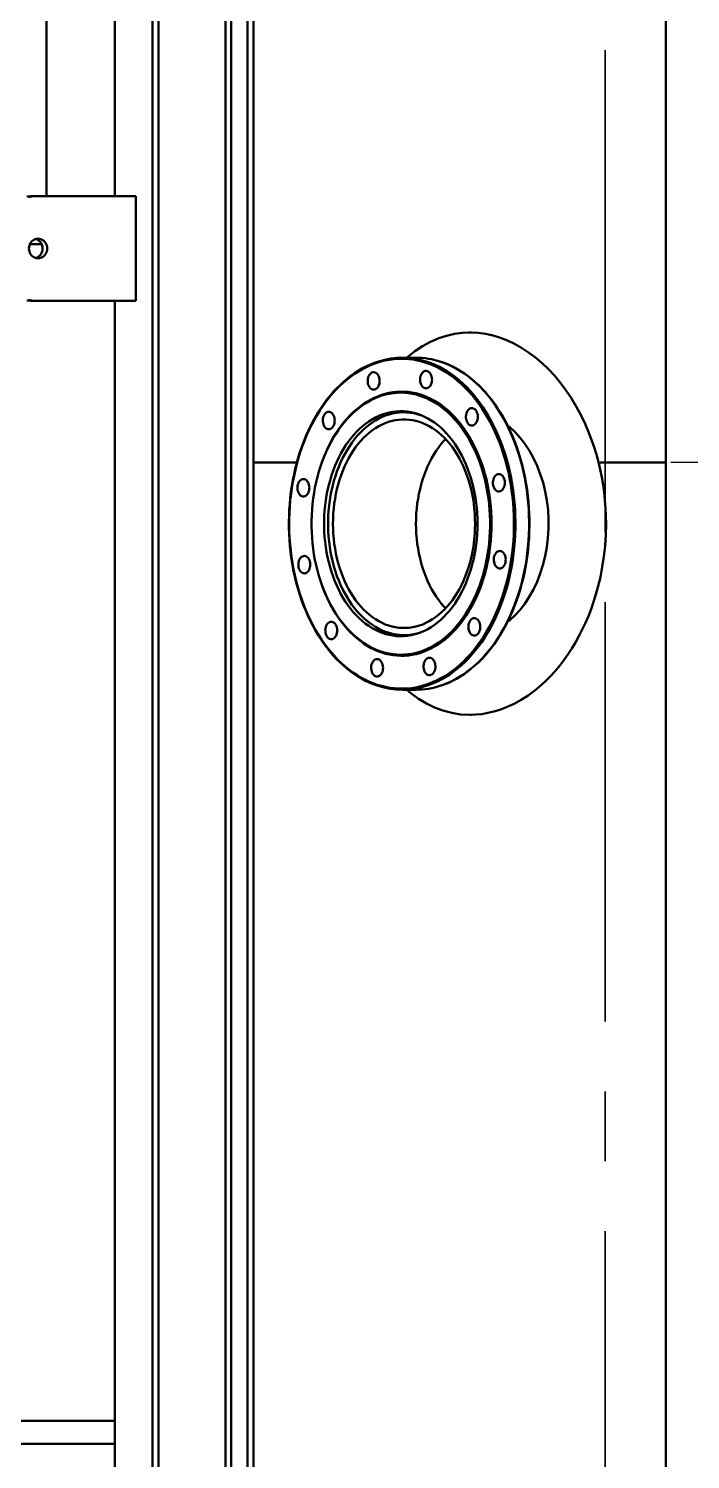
# Model space of a CAD drawing. Header units: inches. Extents: x 0 to 1408, y 0 to 1088.
# Drawn here: x 835.5 to 873.4, y 248.4 to 330.3 of the extents above; entities that cross this region are included whole.
import ezdxf

# ---------------------------------------------------------------- set-up
doc = ezdxf.new("R2010")
doc.units = ezdxf.units.IN
doc.header["$LTSCALE"] = 32
doc.header["$MEASUREMENT"] = 0
doc.linetypes.add('CENTER2', pattern=[1.125, 0.75, -0.125, 0.125, -0.125])
doc.linetypes.add('HIDDEN', pattern=[0.375, 0.25, -0.125])
for name, color, linetype, lineweight in [('AM_0', 7, 'Continuous', 50), ('AM_6', 140, 'Continuous', 35), ('Equipment-AM_3', 6, 'HIDDEN', 25)]:
    doc.layers.add(name, color=color, linetype=linetype, lineweight=lineweight)

# ---------------------------------------------------------------- blocks, each defined once
blk = doc.blocks.new('A$C9d734190')
at = {"layer": 'AM_0'}
for p, q in [((-112.127, 147.75), (-112.127, 91.25)), ((-108.223, 91.25), (-108.223, 148)), ((-106.065, 14.046), (-106.065, 148)), ((-105.724, 14.771), (-105.724, 148)), ((-101.883, 17.845), (-101.883, 148)), ((-101.56, 17.872), (-101.56, 148)), ((-100.618, 17.875), (-100.618, 148)), ((-100.277, 17.862), (-100.277, 148)), ((-76.669, 4.5), (-76.669, 148)), ((-112.611, 91.25), (-112.88, 91.25)), ((-107.01, 91.25), (-112.611, 91.25)), ((-107.01, 85.25), (-107.01, 91.25)), ((-112.409, 88.5), (-113.081, 88.5)), ((-112.611, 85.25), (-112.88, 85.25)), ((-112.611, 85.25), (-107.01, 85.25)), ((-108.223, 4.5), (-108.223, 85.25)), ((-87.894, 83.437), (-87.974, 83.437)), ((-87.895, 83.437), (-87.906, 83.437)), ((-87.894, 83.437), (-87.796, 83.437)), ((-90.973, 82), (-91.756, 82)), ((-91.222, 78.875), (-91.661, 78.875)), ((-91.661, 66.125), (-91.222, 66.125)), ((-91.756, 63), (-90.973, 63)), ((-87.898, 61.562), (-87.8, 61.562)), ((-108.223, 21.157), (-115.636, 21.157)), ((-115.636, 19.842), (-108.223, 19.842))]:
    blk.add_line(p, q, dxfattribs=at)
at = {"layer": 'AM_0', "flags": 128}
for points in [[(-112.88, 91.25), (-113.071, 91.243), (-113.261, 91.222)], [(-113.261, 85.278), (-113.071, 85.257), (-112.88, 85.25)], [(-112.611, 91.25), (-112.802, 91.243), (-112.992, 91.222), (-113.181, 91.187)], [(-113.181, 85.313), (-112.992, 85.278), (-112.802, 85.257), (-112.611, 85.25)], [(-112.086, 88.25), (-112.092, 88.338), (-112.112, 88.424), (-112.143, 88.505), (-112.186, 88.581), (-112.24, 88.648), (-112.302, 88.705), (-112.373, 88.751), (-112.449, 88.785), (-112.529, 88.806), (-112.611, 88.813), (-112.693, 88.806), (-112.773, 88.785), (-112.849, 88.751), (-112.92, 88.705), (-112.982, 88.648), (-113.036, 88.581), (-113.079, 88.505), (-113.11, 88.424), (-113.13, 88.338), (-113.136, 88.25), (-113.13, 88.162), (-113.11, 88.076), (-113.079, 87.995), (-113.036, 87.919), (-112.982, 87.852), (-112.92, 87.795), (-112.849, 87.749), (-112.773, 87.715), (-112.693, 87.694), (-112.611, 87.688), (-112.529, 87.694), (-112.449, 87.715), (-112.373, 87.749), (-112.302, 87.795), (-112.24, 87.852), (-112.186, 87.919), (-112.143, 87.995), (-112.112, 88.076), (-112.092, 88.162), (-112.086, 88.25)], [(-87.974, 83.437), (-88.317, 83.42), (-88.773, 83.361), (-89.224, 83.26), (-89.666, 83.119), (-90.135, 82.918), (-90.594, 82.67), (-91.038, 82.375), (-91.465, 82.037), (-91.504, 82)], [(-87.898, 61.562), (-87.553, 61.574), (-87.207, 61.609), (-86.861, 61.667), (-86.513, 61.75), (-86.166, 61.855), (-85.758, 62.011), (-85.355, 62.198), (-84.957, 62.417), (-84.556, 62.674), (-84.164, 62.964), (-83.783, 63.283), (-83.514, 63.535), (-83.251, 63.801), (-82.994, 64.085), (-82.745, 64.383), (-82.507, 64.693), (-82.277, 65.016), (-82.055, 65.355), (-81.843, 65.705), (-81.642, 66.065), (-81.453, 66.437), (-81.273, 66.821), (-81.105, 67.215), (-80.95, 67.615), (-80.806, 68.024), (-80.675, 68.443), (-80.556, 68.87), (-80.419, 69.445), (-80.306, 70.031), (-80.216, 70.623), (-80.15, 71.239), (-80.109, 71.859), (-80.095, 72.481), (-80.102, 72.933), (-80.122, 73.384), (-80.156, 73.836), (-80.205, 74.286), (-80.266, 74.73), (-80.342, 75.17), (-80.431, 75.609), (-80.534, 76.042), (-80.649, 76.466), (-80.776, 76.883), (-80.917, 77.296), (-81.071, 77.7), (-81.293, 78.223), (-81.536, 78.729), (-81.797, 79.216), (-82.086, 79.695), (-82.393, 80.151), (-82.718, 80.582), (-83.05, 80.978), (-83.396, 81.348), (-83.755, 81.691), (-84.136, 82.014), (-84.529, 82.307), (-84.93, 82.567), (-85.328, 82.788), (-85.732, 82.978), (-86.141, 83.136), (-86.565, 83.264), (-86.992, 83.357), (-87.42, 83.415), (-87.877, 83.437)], [(-87.877, 83.437), (-87.891, 83.437), (-87.894, 83.437)], [(-97.986, 69.898), (-97.913, 69.552), (-97.832, 69.211), (-97.741, 68.874), (-97.642, 68.543), (-97.535, 68.218), (-97.419, 67.899), (-97.294, 67.586), (-97.162, 67.281), (-97.022, 66.984), (-96.874, 66.694), (-96.719, 66.414), (-96.556, 66.142), (-96.387, 65.879), (-96.21, 65.626), (-96.028, 65.383), (-95.839, 65.151), (-95.644, 64.93), (-95.444, 64.719), (-95.238, 64.52), (-95.027, 64.333), (-94.811, 64.157), (-94.591, 63.994), (-94.367, 63.844), (-94.139, 63.706), (-93.908, 63.581), (-93.673, 63.469), (-93.436, 63.37), (-93.197, 63.285), (-92.955, 63.213), (-92.712, 63.155), (-92.467, 63.111), (-92.221, 63.08), (-91.975, 63.064), (-91.729, 63.061), (-91.482, 63.072), (-91.236, 63.096), (-90.991, 63.135), (-90.747, 63.187), (-90.505, 63.253), (-90.264, 63.333), (-90.026, 63.426), (-89.791, 63.532), (-89.558, 63.651), (-89.328, 63.784), (-89.103, 63.929), (-88.881, 64.087), (-88.663, 64.257), (-88.451, 64.44), (-88.243, 64.634), (-88.04, 64.839), (-87.842, 65.056), (-87.651, 65.284), (-87.466, 65.522), (-87.287, 65.771), (-87.114, 66.03), (-86.949, 66.298), (-86.79, 66.575), (-86.639, 66.861), (-86.496, 67.155), (-86.36, 67.457), (-86.233, 67.766), (-86.113, 68.082), (-86.002, 68.405), (-85.899, 68.734), (-85.805, 69.068), (-85.72, 69.408), (-85.644, 69.752), (-85.576, 70.099), (-85.518, 70.451), (-85.469, 70.805), (-85.43, 71.162), (-85.4, 71.521), (-85.379, 71.882), (-85.367, 72.243), (-85.365, 72.604), (-85.373, 72.966), (-85.39, 73.327), (-85.416, 73.686), (-85.452, 74.044), (-85.497, 74.4), (-85.551, 74.753), (-85.614, 75.102), (-85.687, 75.448), (-85.768, 75.789), (-85.858, 76.126), (-85.957, 76.457), (-86.065, 76.782), (-86.181, 77.101), (-86.305, 77.414), (-86.438, 77.719), (-86.578, 78.016), (-86.726, 78.306), (-86.881, 78.586), (-87.044, 78.858), (-87.213, 79.121), (-87.389, 79.374), (-87.572, 79.617), (-87.761, 79.849), (-87.956, 80.07), (-88.156, 80.281), (-88.362, 80.48), (-88.573, 80.667), (-88.789, 80.843), (-89.009, 81.006), (-89.233, 81.156), (-89.461, 81.294), (-89.692, 81.419), (-89.926, 81.531), (-90.164, 81.63), (-90.403, 81.715), (-90.645, 81.787), (-90.888, 81.845), (-91.133, 81.889), (-91.378, 81.92), (-91.625, 81.936), (-91.871, 81.939), (-92.118, 81.928), (-92.363, 81.904), (-92.609, 81.865), (-92.852, 81.813), (-93.095, 81.747), (-93.335, 81.667), (-93.574, 81.574), (-93.809, 81.468), (-94.042, 81.349), (-94.271, 81.216), (-94.497, 81.071), (-94.719, 80.913), (-94.936, 80.743), (-95.149, 80.56), (-95.357, 80.366), (-95.56, 80.161), (-95.757, 79.944), (-95.949, 79.716), (-96.134, 79.478), (-96.313, 79.229), (-96.485, 78.97), (-96.651, 78.702), (-96.809, 78.425), (-96.96, 78.139), (-97.104, 77.845), (-97.24, 77.543), (-97.367, 77.234), (-97.487, 76.918), (-97.598, 76.595), (-97.701, 76.266), (-97.795, 75.932), (-97.88, 75.592), (-97.956, 75.248), (-98.023, 74.901), (-98.081, 74.549), (-98.13, 74.195), (-98.17, 73.838), (-98.2, 73.479), (-98.221, 73.118), (-98.232, 72.757), (-98.234, 72.396), (-98.227, 72.034), (-98.21, 71.673), (-98.184, 71.314), (-98.148, 70.956), (-98.103, 70.6), (-98.049, 70.247), (-97.986, 69.898)], [(-93.116, 81.789), (-93.171, 81.772), (-93.4, 81.691), (-93.626, 81.598), (-93.85, 81.493), (-94.071, 81.377), (-94.29, 81.248), (-94.504, 81.108), (-94.716, 80.957), (-94.923, 80.795), (-95.126, 80.622), (-95.325, 80.438), (-95.519, 80.244), (-95.709, 80.04), (-95.893, 79.826), (-96.071, 79.602), (-96.244, 79.369), (-96.411, 79.127), (-96.572, 78.876), (-96.727, 78.617), (-96.875, 78.35), (-97.016, 78.075), (-97.15, 77.793), (-97.278, 77.504), (-97.398, 77.208), (-97.511, 76.907), (-97.616, 76.599), (-97.713, 76.286), (-97.803, 75.968), (-97.885, 75.646), (-97.958, 75.32), (-98.024, 74.99), (-98.082, 74.656), (-98.131, 74.32), (-98.172, 73.982), (-98.204, 73.641), (-98.228, 73.299), (-98.243, 72.956), (-98.25, 72.612), (-98.249, 72.269), (-98.239, 71.925), (-98.221, 71.583), (-98.194, 71.241), (-98.158, 70.901), (-98.115, 70.563), (-98.063, 70.228), (-98.001, 69.886)], [(-93.725, 80.533), (-93.736, 80.616), (-93.737, 80.701), (-93.729, 80.785), (-93.711, 80.865), (-93.684, 80.94), (-93.649, 81.008), (-93.606, 81.065), (-93.558, 81.112), (-93.505, 81.145), (-93.449, 81.165), (-93.391, 81.171), (-93.333, 81.162), (-93.278, 81.139), (-93.225, 81.103), (-93.178, 81.054), (-93.137, 80.994), (-93.104, 80.925), (-93.078, 80.849), (-93.063, 80.767), (-93.056, 80.683), (-93.06, 80.598), (-93.073, 80.516), (-93.095, 80.438), (-93.127, 80.366), (-93.166, 80.304), (-93.211, 80.252), (-93.262, 80.211), (-93.317, 80.185), (-93.374, 80.172), (-93.432, 80.173), (-93.489, 80.189), (-93.543, 80.219), (-93.593, 80.262), (-93.637, 80.316), (-93.675, 80.381), (-93.704, 80.454), (-93.725, 80.533)], [(-90.726, 80.61), (-90.737, 80.693), (-90.738, 80.778), (-90.73, 80.862), (-90.712, 80.942), (-90.685, 81.017), (-90.65, 81.085), (-90.607, 81.142), (-90.559, 81.188), (-90.506, 81.222), (-90.45, 81.242), (-90.392, 81.247), (-90.335, 81.239), (-90.279, 81.216), (-90.227, 81.18), (-90.179, 81.131), (-90.138, 81.071), (-90.105, 81.002), (-90.08, 80.926), (-90.064, 80.844), (-90.057, 80.76), (-90.061, 80.675), (-90.074, 80.593), (-90.097, 80.514), (-90.128, 80.443), (-90.167, 80.38), (-90.212, 80.328), (-90.263, 80.288), (-90.318, 80.261), (-90.375, 80.249), (-90.433, 80.25), (-90.49, 80.266), (-90.544, 80.296), (-90.594, 80.338), (-90.638, 80.393), (-90.676, 80.457), (-90.705, 80.53), (-90.726, 80.61)], [(-90.341, 81.771), (-90.109, 81.688), (-89.871, 81.588), (-89.635, 81.476), (-89.402, 81.35), (-89.172, 81.211), (-88.947, 81.06), (-88.726, 80.896), (-88.509, 80.719), (-88.296, 80.531), (-88.089, 80.33), (-87.887, 80.119), (-87.691, 79.896), (-87.501, 79.662), (-87.317, 79.417), (-87.14, 79.163), (-86.969, 78.899), (-86.806, 78.625), (-86.65, 78.342), (-86.501, 78.051), (-86.36, 77.752), (-86.227, 77.445), (-86.101, 77.13), (-85.985, 76.809), (-85.876, 76.482), (-85.777, 76.149), (-85.686, 75.81), (-85.604, 75.466), (-85.531, 75.119), (-85.467, 74.767), (-85.413, 74.412), (-85.367, 74.054), (-85.332, 73.694), (-85.305, 73.332), (-85.288, 72.969), (-85.281, 72.605), (-85.283, 72.241), (-85.294, 71.878), (-85.315, 71.515), (-85.346, 71.154), (-85.385, 70.795), (-85.435, 70.438), (-85.493, 70.084), (-85.561, 69.734), (-85.637, 69.388), (-85.723, 69.046), (-85.818, 68.71), (-85.921, 68.379), (-86.033, 68.054), (-86.153, 67.736), (-86.282, 67.425), (-86.418, 67.121), (-86.563, 66.825), (-86.715, 66.537), (-86.874, 66.258), (-87.041, 65.989), (-87.214, 65.728), (-87.394, 65.478), (-87.581, 65.238), (-87.773, 65.009), (-87.972, 64.791), (-88.176, 64.584), (-88.385, 64.388), (-88.6, 64.205), (-88.818, 64.034), (-89.042, 63.875), (-89.269, 63.729), (-89.5, 63.595), (-89.734, 63.475), (-89.971, 63.368), (-90.211, 63.274), (-90.383, 63.216)], [(-84.748, 75.119), (-84.821, 75.466), (-84.903, 75.81), (-84.994, 76.149), (-85.094, 76.482), (-85.202, 76.809), (-85.319, 77.13), (-85.444, 77.445), (-85.577, 77.752), (-85.718, 78.051), (-85.867, 78.342), (-86.023, 78.625), (-86.187, 78.899), (-86.357, 79.163), (-86.534, 79.417), (-86.718, 79.662), (-86.908, 79.896), (-87.105, 80.119), (-87.306, 80.33), (-87.513, 80.531), (-87.726, 80.719), (-87.943, 80.896), (-88.164, 81.06), (-88.39, 81.211), (-88.619, 81.35), (-88.852, 81.476), (-89.088, 81.588), (-89.326, 81.688), (-89.55, 81.768)], [(-84.729, 75.114), (-84.764, 75.287), (-84.837, 75.614), (-84.918, 75.937), (-85.007, 76.255), (-85.103, 76.568), (-85.208, 76.876), (-85.32, 77.179), (-85.439, 77.475), (-85.566, 77.765), (-85.7, 78.047), (-85.84, 78.323), (-85.988, 78.591), (-86.142, 78.851), (-86.302, 79.102), (-86.468, 79.345), (-86.641, 79.58), (-86.819, 79.804), (-87.002, 80.02), (-87.191, 80.225), (-87.385, 80.42), (-87.583, 80.605), (-87.786, 80.779), (-87.994, 80.942), (-88.205, 81.095), (-88.419, 81.236), (-88.637, 81.365), (-88.858, 81.483), (-89.082, 81.589), (-89.309, 81.683), (-89.537, 81.765), (-89.54, 81.766)], [(-86.929, 74.567), (-86.995, 74.876), (-87.069, 75.179), (-87.152, 75.478), (-87.243, 75.772), (-87.344, 76.059), (-87.452, 76.34), (-87.569, 76.613), (-87.693, 76.879), (-87.826, 77.137), (-87.965, 77.387), (-88.112, 77.627), (-88.266, 77.858), (-88.426, 78.078), (-88.593, 78.289), (-88.766, 78.489), (-88.945, 78.677), (-89.128, 78.855), (-89.317, 79.02), (-89.511, 79.174), (-89.709, 79.315), (-89.91, 79.443), (-90.116, 79.559), (-90.325, 79.661), (-90.536, 79.75), (-90.75, 79.826), (-90.966, 79.889), (-91.183, 79.937), (-91.402, 79.972), (-91.621, 79.993), (-91.841, 80), (-92.061, 79.993), (-92.281, 79.973), (-92.5, 79.938), (-92.717, 79.89), (-92.933, 79.828), (-93.147, 79.752), (-93.358, 79.663), (-93.567, 79.561), (-93.773, 79.446), (-93.974, 79.318), (-94.172, 79.177), (-94.366, 79.024), (-94.555, 78.858), (-94.739, 78.681), (-94.918, 78.493), (-95.091, 78.293), (-95.257, 78.083), (-95.418, 77.863), (-95.572, 77.632), (-95.719, 77.392), (-95.859, 77.143), (-95.991, 76.885), (-96.116, 76.619), (-96.233, 76.346), (-96.342, 76.065), (-96.442, 75.778), (-96.534, 75.485), (-96.617, 75.186), (-96.691, 74.882), (-96.757, 74.574), (-96.813, 74.262), (-96.86, 73.947), (-96.898, 73.629), (-96.926, 73.309), (-96.945, 72.987), (-96.955, 72.665), (-96.955, 72.342), (-96.946, 72.02), (-96.927, 71.698), (-96.899, 71.378), (-96.861, 71.06), (-96.814, 70.745), (-96.758, 70.433), (-96.693, 70.124), (-96.619, 69.821), (-96.536, 69.522), (-96.444, 69.228), (-96.344, 68.941), (-96.235, 68.66), (-96.119, 68.387), (-95.994, 68.121), (-95.862, 67.863), (-95.722, 67.613), (-95.575, 67.373), (-95.421, 67.142), (-95.261, 66.922), (-95.094, 66.711), (-94.922, 66.511), (-94.743, 66.323), (-94.559, 66.145), (-94.37, 65.98), (-94.177, 65.826), (-93.979, 65.685), (-93.777, 65.557), (-93.572, 65.441), (-93.363, 65.339), (-93.152, 65.25), (-92.938, 65.174), (-92.722, 65.111), (-92.504, 65.063), (-92.286, 65.028), (-92.066, 65.007), (-91.846, 65), (-91.626, 65.007), (-91.407, 65.027), (-91.188, 65.062), (-90.97, 65.11), (-90.755, 65.172), (-90.541, 65.248), (-90.329, 65.337), (-90.12, 65.439), (-89.915, 65.554), (-89.713, 65.682), (-89.515, 65.823), (-89.321, 65.976), (-89.133, 66.142), (-88.949, 66.319), (-88.77, 66.507), (-88.597, 66.707), (-88.43, 66.917), (-88.27, 67.137), (-88.116, 67.368), (-87.969, 67.608), (-87.829, 67.857), (-87.696, 68.115), (-87.571, 68.381), (-87.455, 68.654), (-87.346, 68.935), (-87.245, 69.222), (-87.154, 69.515), (-87.07, 69.814), (-86.996, 70.118), (-86.931, 70.426), (-86.874, 70.738), (-86.827, 71.053), (-86.79, 71.371), (-86.761, 71.691), (-86.742, 72.013), (-86.733, 72.335), (-86.732, 72.658), (-86.742, 72.98), (-86.761, 73.302), (-86.789, 73.622), (-86.826, 73.94), (-86.873, 74.255), (-86.929, 74.567)], [(-96.203, 76.429), (-96.123, 76.615), (-95.999, 76.882), (-95.868, 77.142), (-95.729, 77.392), (-95.583, 77.634), (-95.43, 77.867), (-95.27, 78.089), (-95.104, 78.302), (-94.932, 78.503), (-94.754, 78.694), (-94.571, 78.874), (-94.383, 79.042), (-94.19, 79.198), (-93.993, 79.341), (-93.791, 79.473), (-93.587, 79.591), (-93.378, 79.697), (-93.167, 79.789), (-92.954, 79.868), (-92.738, 79.934), (-92.521, 79.986), (-92.302, 80.024), (-92.082, 80.049), (-91.862, 80.059), (-91.642, 80.056), (-91.422, 80.04), (-91.203, 80.009), (-90.985, 79.965), (-90.768, 79.907), (-90.553, 79.835), (-90.341, 79.751), (-90.131, 79.652), (-89.924, 79.541), (-89.721, 79.417), (-89.521, 79.281), (-89.326, 79.132), (-89.135, 78.97), (-88.949, 78.797), (-88.768, 78.613), (-88.593, 78.417), (-88.423, 78.211), (-88.26, 77.994), (-88.103, 77.767), (-87.953, 77.531), (-87.81, 77.285), (-87.674, 77.03), (-87.546, 76.768), (-87.426, 76.497), (-87.313, 76.219), (-87.209, 75.935), (-87.113, 75.644), (-87.026, 75.347), (-86.947, 75.045), (-86.878, 74.739), (-86.817, 74.428), (-86.765, 74.114), (-86.723, 73.797), (-86.69, 73.477), (-86.666, 73.156), (-86.652, 72.834), (-86.646, 72.511), (-86.651, 72.188), (-86.665, 71.865), (-86.688, 71.544), (-86.72, 71.224), (-86.762, 70.907), (-86.813, 70.593), (-86.873, 70.282), (-86.942, 69.975), (-87.02, 69.673), (-87.107, 69.376), (-87.202, 69.085), (-87.306, 68.8), (-87.418, 68.521), (-87.538, 68.25), (-87.665, 67.987), (-87.801, 67.732), (-87.943, 67.486), (-88.093, 67.248), (-88.249, 67.021), (-88.412, 66.803), (-88.581, 66.596), (-88.756, 66.4), (-88.936, 66.214), (-89.122, 66.041), (-89.313, 65.879), (-89.508, 65.729), (-89.707, 65.591), (-89.91, 65.467), (-90.117, 65.355), (-90.327, 65.256), (-90.539, 65.17), (-90.754, 65.097), (-90.97, 65.039), (-91.188, 64.993), (-91.407, 64.962), (-91.627, 64.944), (-91.848, 64.94), (-92.068, 64.95), (-92.287, 64.974), (-92.506, 65.011), (-92.724, 65.062), (-92.939, 65.127), (-93.153, 65.205), (-93.364, 65.297), (-93.573, 65.401), (-93.778, 65.519), (-93.979, 65.649), (-94.177, 65.792), (-94.37, 65.947), (-94.559, 66.115), (-94.742, 66.293), (-94.92, 66.483), (-95.093, 66.685), (-95.259, 66.896), (-95.419, 67.118), (-95.573, 67.35), (-95.719, 67.591), (-95.859, 67.841), (-95.991, 68.1), (-96.115, 68.367), (-96.231, 68.641), (-96.34, 68.922), (-96.366, 68.995)], [(-96.295, 78.267), (-96.307, 78.35), (-96.308, 78.435), (-96.3, 78.519), (-96.282, 78.599), (-96.255, 78.674), (-96.22, 78.742), (-96.177, 78.799), (-96.129, 78.845), (-96.076, 78.879), (-96.019, 78.899), (-95.962, 78.905), (-95.904, 78.896), (-95.849, 78.873), (-95.796, 78.837), (-95.749, 78.788), (-95.708, 78.728), (-95.674, 78.659), (-95.649, 78.583), (-95.633, 78.501), (-95.627, 78.417), (-95.631, 78.332), (-95.644, 78.25), (-95.666, 78.172), (-95.697, 78.1), (-95.736, 78.037), (-95.782, 77.985), (-95.833, 77.945), (-95.888, 77.919), (-95.945, 77.906), (-96.003, 77.907), (-96.06, 77.923), (-96.114, 77.953), (-96.164, 77.995), (-96.208, 78.05), (-96.245, 78.115), (-96.275, 78.188), (-96.295, 78.267)], [(-87.624, 74.275), (-87.685, 74.561), (-87.755, 74.843), (-87.833, 75.119), (-87.921, 75.39), (-88.017, 75.655), (-88.121, 75.913), (-88.233, 76.163), (-88.353, 76.406), (-88.481, 76.64), (-88.616, 76.865), (-88.758, 77.08), (-88.906, 77.286), (-89.061, 77.481), (-89.222, 77.666), (-89.389, 77.839), (-89.561, 78.001), (-89.738, 78.151), (-89.919, 78.288), (-90.105, 78.413), (-90.294, 78.526), (-90.487, 78.625), (-90.683, 78.711), (-90.881, 78.783), (-91.081, 78.842), (-91.283, 78.887), (-91.487, 78.919), (-91.691, 78.936), (-91.895, 78.94), (-92.099, 78.929), (-92.303, 78.905), (-92.505, 78.866), (-92.706, 78.814), (-92.906, 78.749), (-93.103, 78.669), (-93.297, 78.577), (-93.488, 78.471), (-93.676, 78.352), (-93.859, 78.221), (-94.039, 78.077), (-94.213, 77.921), (-94.383, 77.754), (-94.546, 77.575), (-94.705, 77.385), (-94.856, 77.184), (-95.002, 76.974), (-95.14, 76.753), (-95.271, 76.524), (-95.395, 76.285), (-95.512, 76.039), (-95.62, 75.785), (-95.72, 75.523), (-95.812, 75.256), (-95.895, 74.982), (-95.969, 74.703), (-96.034, 74.419), (-96.091, 74.131), (-96.138, 73.839), (-96.176, 73.544), (-96.204, 73.248), (-96.223, 72.949), (-96.233, 72.65), (-96.233, 72.35), (-96.223, 72.051), (-96.204, 71.752), (-96.176, 71.456), (-96.138, 71.161), (-96.091, 70.869), (-96.034, 70.581), (-95.969, 70.297), (-95.895, 70.018), (-95.812, 69.744), (-95.72, 69.477), (-95.62, 69.215), (-95.512, 68.961), (-95.395, 68.715), (-95.271, 68.476), (-95.14, 68.247), (-95.002, 68.026), (-94.856, 67.816), (-94.705, 67.615), (-94.546, 67.425), (-94.383, 67.246), (-94.213, 67.079), (-94.039, 66.923), (-93.859, 66.779), (-93.676, 66.648), (-93.488, 66.529), (-93.297, 66.423), (-93.103, 66.331), (-92.906, 66.251), (-92.706, 66.186), (-92.505, 66.134), (-92.303, 66.095), (-92.099, 66.071), (-91.895, 66.06), (-91.691, 66.064), (-91.487, 66.081), (-91.283, 66.113), (-91.081, 66.158), (-90.881, 66.217), (-90.683, 66.289), (-90.487, 66.375), (-90.294, 66.474), (-90.105, 66.587), (-89.919, 66.712), (-89.738, 66.849), (-89.561, 66.999), (-89.389, 67.161), (-89.222, 67.334), (-89.061, 67.519), (-88.906, 67.714), (-88.758, 67.92), (-88.616, 68.135), (-88.481, 68.36), (-88.353, 68.594), (-88.233, 68.837), (-88.121, 69.087), (-88.017, 69.345), (-87.921, 69.61), (-87.833, 69.881), (-87.755, 70.157), (-87.685, 70.439), (-87.624, 70.725), (-87.572, 71.015), (-87.53, 71.308), (-87.497, 71.604), (-87.473, 71.901), (-87.459, 72.2), (-87.454, 72.5), (-87.459, 72.8), (-87.473, 73.099), (-87.497, 73.396), (-87.53, 73.692), (-87.572, 73.985), (-87.624, 74.275)], [(-90.694, 78.715), (-90.708, 78.72), (-90.906, 78.778), (-91.106, 78.823), (-91.307, 78.854), (-91.509, 78.871), (-91.711, 78.875), (-91.914, 78.864), (-92.115, 78.84), (-92.316, 78.802), (-92.515, 78.751), (-92.712, 78.686), (-92.907, 78.607), (-93.1, 78.516), (-93.289, 78.411), (-93.474, 78.293), (-93.656, 78.163), (-93.834, 78.021), (-94.006, 77.867), (-94.174, 77.701), (-94.336, 77.524), (-94.493, 77.336), (-94.643, 77.137), (-94.787, 76.928), (-94.924, 76.71), (-95.054, 76.483), (-95.177, 76.247), (-95.292, 76.003), (-95.399, 75.752), (-95.498, 75.493), (-95.589, 75.228), (-95.671, 74.957), (-95.744, 74.68), (-95.809, 74.399), (-95.865, 74.114), (-95.912, 73.825), (-95.949, 73.534), (-95.977, 73.24), (-95.996, 72.945), (-96.005, 72.648), (-96.005, 72.352), (-95.996, 72.055), (-95.977, 71.76), (-95.949, 71.466), (-95.912, 71.175), (-95.865, 70.886), (-95.809, 70.601), (-95.744, 70.32), (-95.671, 70.043), (-95.589, 69.772), (-95.498, 69.507), (-95.399, 69.248), (-95.292, 68.997), (-95.177, 68.753), (-95.054, 68.517), (-94.924, 68.29), (-94.787, 68.072), (-94.643, 67.863), (-94.493, 67.664), (-94.336, 67.476), (-94.174, 67.299), (-94.006, 67.133), (-93.834, 66.979), (-93.656, 66.837), (-93.474, 66.707), (-93.289, 66.589), (-93.1, 66.484), (-92.907, 66.393), (-92.712, 66.314), (-92.515, 66.249), (-92.316, 66.198), (-92.115, 66.16), (-91.914, 66.136), (-91.711, 66.125), (-91.509, 66.129), (-91.307, 66.146), (-91.106, 66.177), (-90.906, 66.222), (-90.708, 66.28), (-90.694, 66.285)], [(-88.103, 78.477), (-88.114, 78.56), (-88.115, 78.645), (-88.107, 78.728), (-88.089, 78.809), (-88.062, 78.884), (-88.027, 78.951), (-87.984, 79.009), (-87.936, 79.055), (-87.883, 79.089), (-87.826, 79.109), (-87.769, 79.114), (-87.711, 79.106), (-87.656, 79.083), (-87.603, 79.046), (-87.556, 78.998), (-87.515, 78.938), (-87.482, 78.869), (-87.456, 78.792), (-87.441, 78.711), (-87.434, 78.627), (-87.438, 78.542), (-87.451, 78.459), (-87.473, 78.381), (-87.505, 78.31), (-87.544, 78.247), (-87.589, 78.195), (-87.64, 78.155), (-87.695, 78.128), (-87.752, 78.116), (-87.81, 78.117), (-87.867, 78.133), (-87.921, 78.163), (-87.971, 78.205), (-88.015, 78.26), (-88.053, 78.324), (-88.082, 78.397), (-88.103, 78.477)], [(-87.592, 72.5), (-87.597, 72.788), (-87.611, 73.076), (-87.635, 73.362), (-87.668, 73.647), (-87.71, 73.928), (-87.762, 74.207), (-87.823, 74.481), (-87.892, 74.751), (-87.971, 75.015), (-88.058, 75.274), (-88.154, 75.526), (-88.257, 75.771), (-88.369, 76.008), (-88.488, 76.238), (-88.615, 76.458), (-88.749, 76.669), (-88.89, 76.871), (-89.037, 77.062), (-89.19, 77.243), (-89.349, 77.412), (-89.514, 77.57), (-89.683, 77.717), (-89.858, 77.851), (-90.036, 77.972), (-90.218, 78.081), (-90.404, 78.177), (-90.592, 78.259), (-90.783, 78.328), (-90.976, 78.384), (-91.17, 78.425), (-91.366, 78.453), (-91.563, 78.467), (-91.759, 78.467), (-91.956, 78.453), (-92.151, 78.425), (-92.346, 78.384), (-92.539, 78.328), (-92.73, 78.259), (-92.918, 78.177), (-93.104, 78.081), (-93.286, 77.972), (-93.464, 77.851), (-93.638, 77.717), (-93.808, 77.57), (-93.972, 77.412), (-94.131, 77.243), (-94.285, 77.062), (-94.432, 76.871), (-94.573, 76.669), (-94.706, 76.458), (-94.833, 76.238), (-94.953, 76.008), (-95.064, 75.771), (-95.168, 75.526), (-95.264, 75.274), (-95.351, 75.015), (-95.429, 74.751), (-95.499, 74.481), (-95.56, 74.207), (-95.611, 73.928), (-95.654, 73.647), (-95.687, 73.362), (-95.711, 73.076), (-95.725, 72.788), (-95.73, 72.5), (-95.725, 72.212), (-95.711, 71.924), (-95.687, 71.638), (-95.654, 71.353), (-95.611, 71.072), (-95.56, 70.793), (-95.499, 70.519), (-95.429, 70.249), (-95.351, 69.985), (-95.264, 69.726), (-95.168, 69.474), (-95.064, 69.229), (-94.953, 68.992), (-94.833, 68.762), (-94.706, 68.542), (-94.573, 68.331), (-94.432, 68.129), (-94.285, 67.938), (-94.131, 67.757), (-93.972, 67.588), (-93.808, 67.43), (-93.638, 67.283), (-93.464, 67.149), (-93.286, 67.028), (-93.104, 66.919), (-92.918, 66.823), (-92.73, 66.741), (-92.539, 66.672), (-92.346, 66.616), (-92.151, 66.575), (-91.956, 66.547), (-91.759, 66.533), (-91.563, 66.533), (-91.366, 66.547), (-91.17, 66.575), (-90.976, 66.616), (-90.783, 66.672), (-90.592, 66.741), (-90.404, 66.823), (-90.218, 66.919), (-90.036, 67.028), (-89.858, 67.149), (-89.683, 67.283), (-89.514, 67.43), (-89.349, 67.588), (-89.19, 67.757), (-89.037, 67.938), (-88.89, 68.129), (-88.749, 68.331), (-88.615, 68.542), (-88.488, 68.762), (-88.369, 68.992), (-88.257, 69.229), (-88.154, 69.474), (-88.058, 69.726), (-87.971, 69.985), (-87.892, 70.249), (-87.823, 70.519), (-87.762, 70.793), (-87.71, 71.072), (-87.668, 71.353), (-87.635, 71.638), (-87.611, 71.924), (-87.597, 72.212), (-87.592, 72.5)], [(-85.739, 66.875), (-85.606, 66.979), (-85.304, 67.26), (-85.017, 67.575), (-84.749, 67.919), (-84.49, 68.311), (-84.254, 68.732), (-84.044, 69.178), (-83.86, 69.646), (-83.705, 70.135), (-83.578, 70.639), (-83.483, 71.156), (-83.418, 71.682), (-83.385, 72.214), (-83.384, 72.747), (-83.416, 73.285), (-83.48, 73.819), (-83.575, 74.344), (-83.701, 74.853), (-83.856, 75.341), (-84.038, 75.809), (-84.247, 76.254), (-84.481, 76.674), (-84.738, 77.065), (-85.016, 77.424), (-85.314, 77.75), (-85.628, 78.04), (-85.74, 78.126)], [(-89.283, 77.344), (-89.375, 77.243), (-89.529, 77.062), (-89.676, 76.871), (-89.817, 76.669), (-89.951, 76.458), (-90.077, 76.238), (-90.197, 76.008), (-90.309, 75.771), (-90.412, 75.526), (-90.508, 75.274), (-90.595, 75.015), (-90.674, 74.751), (-90.743, 74.481), (-90.804, 74.207), (-90.856, 73.928), (-90.898, 73.647), (-90.931, 73.362), (-90.955, 73.076), (-90.969, 72.788), (-90.974, 72.5), (-90.969, 72.212), (-90.955, 71.924), (-90.931, 71.638), (-90.898, 71.353), (-90.856, 71.072), (-90.804, 70.793), (-90.743, 70.519), (-90.674, 70.249), (-90.595, 69.985), (-90.508, 69.726), (-90.412, 69.474), (-90.309, 69.229), (-90.197, 68.992), (-90.077, 68.762), (-89.951, 68.542), (-89.817, 68.331), (-89.676, 68.129), (-89.529, 67.938), (-89.375, 67.757), (-89.283, 67.656)], [(-86.558, 74.705), (-86.569, 74.788), (-86.57, 74.873), (-86.562, 74.957), (-86.544, 75.038), (-86.517, 75.113), (-86.482, 75.18), (-86.44, 75.238), (-86.391, 75.284), (-86.338, 75.317), (-86.282, 75.337), (-86.224, 75.343), (-86.167, 75.334), (-86.111, 75.311), (-86.059, 75.275), (-86.011, 75.226), (-85.97, 75.166), (-85.937, 75.097), (-85.912, 75.021), (-85.896, 74.939), (-85.889, 74.855), (-85.893, 74.771), (-85.906, 74.688), (-85.929, 74.61), (-85.96, 74.538), (-85.999, 74.476), (-86.044, 74.424), (-86.095, 74.384), (-86.15, 74.357), (-86.207, 74.344), (-86.265, 74.346), (-86.322, 74.361), (-86.376, 74.391), (-86.426, 74.434), (-86.47, 74.488), (-86.508, 74.553), (-86.537, 74.626), (-86.558, 74.705)], [(-97.75, 74.419), (-97.761, 74.502), (-97.762, 74.587), (-97.754, 74.67), (-97.736, 74.751), (-97.709, 74.826), (-97.674, 74.893), (-97.631, 74.951), (-97.583, 74.997), (-97.53, 75.031), (-97.473, 75.051), (-97.416, 75.056), (-97.358, 75.048), (-97.303, 75.025), (-97.25, 74.988), (-97.203, 74.94), (-97.162, 74.88), (-97.129, 74.811), (-97.103, 74.734), (-97.088, 74.653), (-97.081, 74.569), (-97.085, 74.484), (-97.098, 74.401), (-97.12, 74.323), (-97.152, 74.252), (-97.191, 74.189), (-97.236, 74.137), (-97.287, 74.097), (-97.342, 74.07), (-97.399, 74.057), (-97.457, 74.059), (-97.514, 74.075), (-97.568, 74.104), (-97.618, 74.147), (-97.662, 74.202), (-97.7, 74.266), (-97.729, 74.339), (-97.75, 74.419)], [(-89.55, 63.232), (-89.428, 63.274), (-89.188, 63.368), (-88.951, 63.475), (-88.717, 63.595), (-88.486, 63.729), (-88.259, 63.875), (-88.036, 64.034), (-87.817, 64.205), (-87.602, 64.388), (-87.393, 64.584), (-87.189, 64.791), (-86.991, 65.009), (-86.798, 65.238), (-86.611, 65.478), (-86.431, 65.728), (-86.258, 65.989), (-86.091, 66.258), (-85.932, 66.537), (-85.78, 66.825), (-85.635, 67.121), (-85.499, 67.425), (-85.37, 67.736), (-85.25, 68.054), (-85.138, 68.379), (-85.035, 68.71), (-84.94, 69.046), (-84.855, 69.388), (-84.778, 69.734), (-84.71, 70.084), (-84.652, 70.438), (-84.602, 70.795), (-84.563, 71.154), (-84.532, 71.515), (-84.511, 71.878), (-84.5, 72.241), (-84.498, 72.605), (-84.505, 72.969), (-84.522, 73.332), (-84.549, 73.694), (-84.585, 74.054), (-84.63, 74.412), (-84.684, 74.767), (-84.748, 75.119)], [(-89.541, 63.234), (-89.329, 63.309), (-89.103, 63.402), (-88.879, 63.507), (-88.658, 63.623), (-88.44, 63.752), (-88.225, 63.892), (-88.013, 64.043), (-87.806, 64.205), (-87.603, 64.378), (-87.404, 64.562), (-87.21, 64.756), (-87.021, 64.96), (-86.837, 65.174), (-86.658, 65.398), (-86.485, 65.631), (-86.318, 65.873), (-86.157, 66.124), (-86.003, 66.383), (-85.854, 66.65), (-85.713, 66.925), (-85.579, 67.207), (-85.451, 67.496), (-85.331, 67.792), (-85.219, 68.093), (-85.113, 68.401), (-85.016, 68.714), (-84.926, 69.032), (-84.844, 69.354), (-84.771, 69.68), (-84.705, 70.01), (-84.648, 70.344), (-84.598, 70.68), (-84.558, 71.018), (-84.525, 71.359), (-84.501, 71.701), (-84.486, 72.044), (-84.479, 72.388), (-84.48, 72.731), (-84.49, 73.075), (-84.509, 73.417), (-84.535, 73.759), (-84.571, 74.099), (-84.614, 74.437), (-84.666, 74.772), (-84.729, 75.114)], [(-97.697, 70.019), (-97.708, 70.102), (-97.71, 70.187), (-97.701, 70.271), (-97.683, 70.352), (-97.657, 70.427), (-97.621, 70.494), (-97.579, 70.552), (-97.53, 70.598), (-97.477, 70.631), (-97.421, 70.651), (-97.363, 70.657), (-97.306, 70.648), (-97.25, 70.625), (-97.198, 70.589), (-97.151, 70.54), (-97.11, 70.481), (-97.076, 70.412), (-97.051, 70.335), (-97.035, 70.254), (-97.029, 70.169), (-97.032, 70.085), (-97.046, 70.002), (-97.068, 69.924), (-97.099, 69.853), (-97.138, 69.79), (-97.184, 69.738), (-97.235, 69.698), (-97.29, 69.671), (-97.347, 69.658), (-97.405, 69.66), (-97.461, 69.676), (-97.516, 69.705), (-97.565, 69.748), (-97.61, 69.802), (-97.647, 69.867), (-97.677, 69.94), (-97.697, 70.019)], [(-86.505, 70.306), (-86.517, 70.389), (-86.518, 70.474), (-86.51, 70.558), (-86.492, 70.638), (-86.465, 70.713), (-86.43, 70.781), (-86.387, 70.838), (-86.339, 70.884), (-86.286, 70.918), (-86.229, 70.938), (-86.172, 70.944), (-86.114, 70.935), (-86.059, 70.912), (-86.006, 70.876), (-85.959, 70.827), (-85.918, 70.767), (-85.884, 70.698), (-85.859, 70.622), (-85.843, 70.54), (-85.837, 70.456), (-85.841, 70.371), (-85.854, 70.289), (-85.876, 70.211), (-85.907, 70.139), (-85.946, 70.077), (-85.992, 70.024), (-86.043, 69.984), (-86.098, 69.958), (-86.155, 69.945), (-86.213, 69.946), (-86.27, 69.962), (-86.324, 69.992), (-86.374, 70.034), (-86.418, 70.089), (-86.455, 70.154), (-86.485, 70.227), (-86.505, 70.306)], [(-98.001, 69.886), (-97.965, 69.713), (-97.892, 69.386), (-97.811, 69.063), (-97.722, 68.745), (-97.626, 68.432), (-97.521, 68.124), (-97.409, 67.821), (-97.29, 67.525), (-97.163, 67.235), (-97.03, 66.953), (-96.889, 66.677), (-96.741, 66.409), (-96.587, 66.149), (-96.427, 65.898), (-96.261, 65.655), (-96.088, 65.42), (-95.91, 65.196), (-95.727, 64.98), (-95.538, 64.775), (-95.344, 64.58), (-95.146, 64.395), (-94.943, 64.221), (-94.736, 64.058), (-94.524, 63.905), (-94.31, 63.764), (-94.092, 63.635), (-93.871, 63.517), (-93.647, 63.411), (-93.42, 63.317), (-93.192, 63.235), (-93.139, 63.219)], [(-96.152, 66.248), (-96.164, 66.331), (-96.165, 66.416), (-96.157, 66.5), (-96.139, 66.58), (-96.112, 66.655), (-96.077, 66.723), (-96.034, 66.78), (-95.986, 66.826), (-95.933, 66.86), (-95.876, 66.88), (-95.819, 66.886), (-95.761, 66.877), (-95.706, 66.854), (-95.653, 66.818), (-95.606, 66.769), (-95.565, 66.709), (-95.531, 66.64), (-95.506, 66.564), (-95.49, 66.482), (-95.484, 66.398), (-95.488, 66.313), (-95.501, 66.231), (-95.523, 66.153), (-95.554, 66.081), (-95.593, 66.018), (-95.639, 65.966), (-95.69, 65.926), (-95.745, 65.9), (-95.802, 65.887), (-95.86, 65.888), (-95.917, 65.904), (-95.971, 65.934), (-96.021, 65.976), (-96.065, 66.031), (-96.102, 66.096), (-96.132, 66.169), (-96.152, 66.248)], [(-87.96, 66.458), (-87.971, 66.541), (-87.972, 66.626), (-87.964, 66.709), (-87.946, 66.79), (-87.919, 66.865), (-87.884, 66.932), (-87.841, 66.99), (-87.793, 67.036), (-87.74, 67.07), (-87.683, 67.09), (-87.626, 67.095), (-87.568, 67.087), (-87.513, 67.064), (-87.46, 67.027), (-87.413, 66.979), (-87.372, 66.919), (-87.339, 66.85), (-87.313, 66.773), (-87.298, 66.692), (-87.291, 66.608), (-87.295, 66.523), (-87.308, 66.44), (-87.33, 66.362), (-87.362, 66.291), (-87.401, 66.228), (-87.446, 66.176), (-87.497, 66.136), (-87.552, 66.109), (-87.609, 66.097), (-87.667, 66.098), (-87.724, 66.114), (-87.778, 66.144), (-87.828, 66.186), (-87.872, 66.241), (-87.91, 66.305), (-87.939, 66.378), (-87.96, 66.458)], [(-93.529, 64.115), (-93.54, 64.198), (-93.542, 64.283), (-93.533, 64.367), (-93.516, 64.447), (-93.489, 64.522), (-93.453, 64.589), (-93.411, 64.647), (-93.362, 64.693), (-93.309, 64.727), (-93.253, 64.747), (-93.196, 64.752), (-93.138, 64.744), (-93.082, 64.721), (-93.03, 64.685), (-92.983, 64.636), (-92.942, 64.576), (-92.908, 64.507), (-92.883, 64.431), (-92.867, 64.349), (-92.861, 64.265), (-92.864, 64.18), (-92.878, 64.098), (-92.9, 64.019), (-92.931, 63.948), (-92.97, 63.885), (-93.016, 63.833), (-93.067, 63.793), (-93.122, 63.766), (-93.179, 63.754), (-93.237, 63.755), (-93.293, 63.771), (-93.348, 63.801), (-93.397, 63.843), (-93.442, 63.898), (-93.479, 63.962), (-93.509, 64.035), (-93.529, 64.115)], [(-90.53, 64.191), (-90.542, 64.275), (-90.543, 64.359), (-90.535, 64.443), (-90.517, 64.524), (-90.49, 64.599), (-90.455, 64.666), (-90.412, 64.724), (-90.364, 64.77), (-90.311, 64.804), (-90.254, 64.824), (-90.197, 64.829), (-90.139, 64.82), (-90.084, 64.798), (-90.031, 64.761), (-89.984, 64.713), (-89.943, 64.653), (-89.909, 64.584), (-89.884, 64.507), (-89.868, 64.426), (-89.862, 64.342), (-89.866, 64.257), (-89.879, 64.174), (-89.901, 64.096), (-89.932, 64.025), (-89.971, 63.962), (-90.017, 63.91), (-90.068, 63.87), (-90.123, 63.843), (-90.18, 63.83), (-90.238, 63.832), (-90.295, 63.848), (-90.349, 63.877), (-90.399, 63.92), (-90.443, 63.975), (-90.48, 64.039), (-90.51, 64.112), (-90.53, 64.191)], [(-91.499, 63), (-91.266, 62.798), (-90.83, 62.48), (-90.377, 62.206), (-89.911, 61.98), (-89.434, 61.802), (-88.93, 61.669), (-88.417, 61.589), (-87.898, 61.562)]]:
    blk.add_lwpolyline(points, dxfattribs=at)
at = {"layer": 'AM_0'}
for centre, radius, start, end in [((-112.909, 88.264), 0.555, 358.58406, 72.81778), ((-112.911, 88.237), 0.556, 287.3023, 1.29586), ((-91.756, 77.511), 4.488, 71.6317, 107.51483), ((-90.981, 77.476), 4.524, 71.56442, 89.90219), ((-91.756, 67.484), 4.483, 252.15381, 287.8382), ((-90.983, 67.536), 4.536, 270.12328, 288.40883)]:
    blk.add_arc(centre, radius, start, end, dxfattribs=at)

msp = doc.modelspace()

# ---------------------------------------------------------------- linework, layer by layer
at = {"layer": 'AM_0'}
for p, q in [((850.887086, 305.472002), (848.41297, 305.472002)), ((872.021186, 305.472002), (868.259023, 305.472002))]:
    msp.add_line(p, q, dxfattribs=at)
at = {"layer": 'AM_6', "linetype": 'CENTER2'}
for points in [[(872.627318, 368.381294), (924.42182, 368.381294, -0.375040604), (930.542095, 363.030047), (930.542095, 237.485644, -0.414213562), (926.542095, 233.485644), (872.552946, 233.485644, -0.414213562), (868.552946, 237.485644), (868.552946, 305.080964)], [(868.552946, 305.080964), (868.552946, 363.030047, -0.235525252), (872.627318, 368.381294)]]:
    msp.add_lwpolyline(points, format="xyb", dxfattribs=at)
at = {"layer": 'Equipment-AM_3'}
msp.add_line((880.2993, 305.472002), (872.021186, 305.472002), dxfattribs=at)

# ---------------------------------------------------------------- block references
at = {"layer": 'AM_6', "linetype": 'CENTER2'}
msp.add_blockref('A$C9d734190', (948.690018, 229.472002), dxfattribs=at)

doc.saveas('drawing.dxf')
